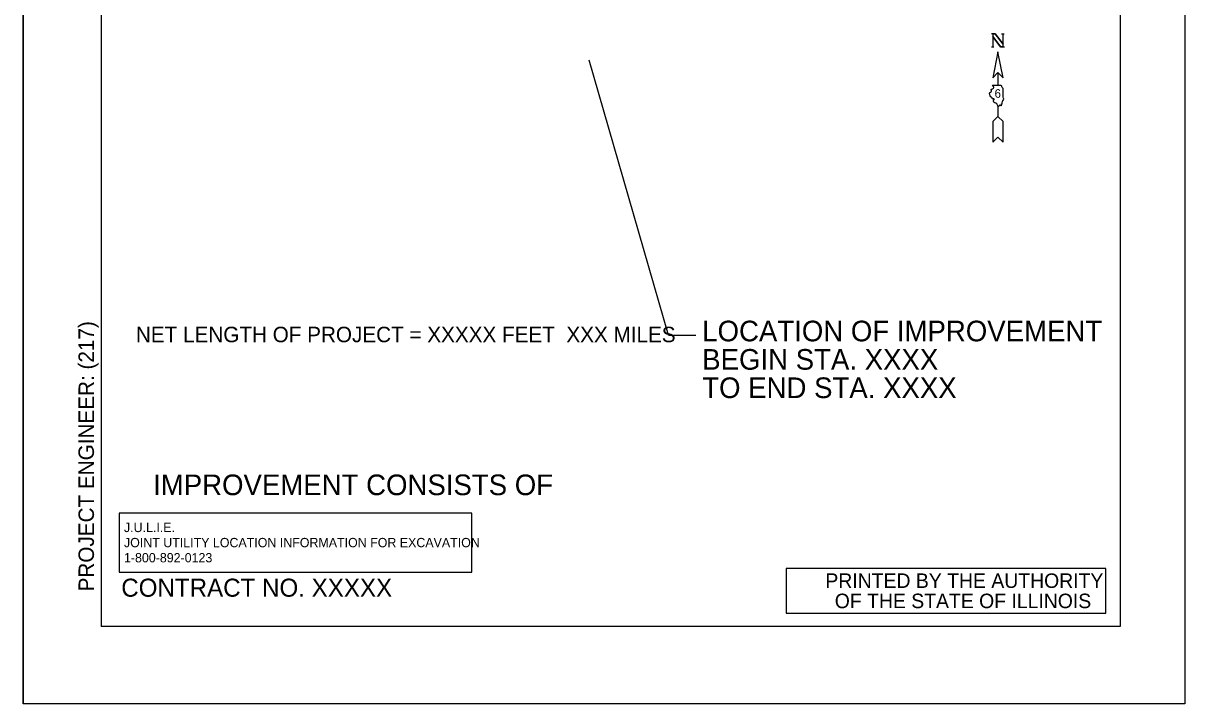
# Model space of a CAD drawing. Extents: x 402664 to 405384, y 1167702 to 1169832.
# Drawn here: x 403381 to 404282, y 1168662 to 1169190 of the extents above; entities that cross this region are included whole.
import ezdxf

# ---------------------------------------------------------------- set-up
doc = ezdxf.new("R2010")
doc.units = 0
doc.layers.add('Level 48', color=7, linetype='Continuous')
doc.layers.add('Sheets_General Details', color=7, linetype='Continuous')

msp = doc.modelspace()

# ---------------------------------------------------------------- linework, layer by layer
at = {"layer": 'Level 48'}
msp.add_lwpolyline([(403381.43, 1169831.92), (404282.46, 1169831.92), (404282.46, 1168661.92), (403381.43, 1168661.92)], close=True, dxfattribs=at)
at = {"layer": 'Sheets_General Details'}
for p, q in [((403381.43, 1169831.92), (403381.43, 1168661.92)), ((404282.46, 1169831.92), (404282.46, 1168661.92)), ((403441.93, 1169771.92), (403441.93, 1168721.92)), ((404232.46, 1169771.92), (404232.46, 1168721.92)), ((404133.47, 1169181.26), (404132.49, 1169181.26)), ((404133.47, 1169181.26), (404133.47, 1169171.26)), ((404133.47, 1169181.26), (404135.47, 1169181.26)), ((404139.47, 1169171.26), (404133.47, 1169179.26)), ((404135.47, 1169181.26), (404141.47, 1169173.26)), ((404140.35, 1169181.26), (404142.32, 1169181.26)), ((404141.47, 1169171.26), (404141.47, 1169181.26)), ((404132.49, 1169171.26), (404134.35, 1169171.26)), ((404141.47, 1169171.26), (404139.47, 1169171.26)), ((404141.47, 1169171.26), (404142.54, 1169171.26)), ((403882.08, 1168947.62), (403820.39, 1169160.9)), ((404137.48, 1169151.26), (404137.48, 1169141.43)), ((404137.48, 1169125.15), (404137.48, 1169117.27)), ((404137.48, 1169117.27), (404133.47, 1169113.27)), ((404133.47, 1169113.27), (404133.47, 1169097.27)), ((404141.47, 1169113.27), (404137.48, 1169117.27)), ((404141.47, 1169097.27), (404141.47, 1169113.27)), ((404133.47, 1169097.27), (404137.48, 1169101.27)), ((404137.48, 1169101.27), (404141.47, 1169097.27)), ((403882.08, 1168947.62), (403903.18, 1168947.62)), ((404232.46, 1168721.92), (403441.93, 1168721.92)), ((404282.46, 1168661.92), (403381.43, 1168661.92))]:
    msp.add_line(p, q, dxfattribs=at)
for points in [[(404141.47, 1169171.26), (404141.47, 1169173.26), (404135.47, 1169181.26), (404133.47, 1169181.26), (404133.47, 1169179.26), (404139.47, 1169171.26)], [(404141.47, 1169147.27), (404137.48, 1169167.26), (404133.47, 1169147.27), (404137.48, 1169151.26)], [(404141.47, 1169097.27), (404141.47, 1169113.27), (404137.48, 1169117.27), (404133.47, 1169113.27), (404133.47, 1169097.27), (404137.48, 1169101.27)], [(403455.82, 1168764.03), (403729.39, 1168764.03), (403729.39, 1168809.81), (403455.82, 1168809.81)], [(403973.23, 1168732.28), (404221.24, 1168732.28), (404221.24, 1168766.88), (403973.23, 1168766.88)]]:
    msp.add_lwpolyline(points, close=True, dxfattribs=at)
for points in [[(404133.29, 1169141.43), (404140.14, 1169141.43), (404140.21, 1169140.79), (404140.23, 1169140.44), (404140.51, 1169140.31), (404140.76, 1169139.84), (404140.98, 1169139.55), (404141.41, 1169139.32), (404141.41, 1169132.42), (404141.41, 1169132.27), (404141.48, 1169132.15), (404141.41, 1169131.86), (404141.63, 1169131.65), (404141.75, 1169131.24), (404141.9, 1169130.93), (404141.85, 1169130.68), (404141.58, 1169130.08), (404141.08, 1169129.38), (404140.98, 1169129.25), (404140.76, 1169129.08), (404140.88, 1169128.9), (404140.76, 1169128.73), (404140.73, 1169128.28), (404140.61, 1169128.09), (404140.73, 1169127.84), (404140.48, 1169127.53), (404140.48, 1169127.27), (404140.58, 1169127.18), (404140.73, 1169127.06), (404140.53, 1169126.81), (404140.31, 1169126.81), (404140.04, 1169126.67), (404139.86, 1169126.52), (404139.91, 1169126.29), (404140.01, 1169126.03), (404139.96, 1169125.63), (404139.81, 1169125.55), (404139.71, 1169125.69), (404139.49, 1169125.71), (404139.32, 1169125.83), (404138.82, 1169126), (404138.44, 1169125.88), (404138.25, 1169125.61), (404138.12, 1169125.32), (404137.87, 1169125.09), (404137.45, 1169125.16), (404137.08, 1169125.73), (404137, 1169126.13), (404137.08, 1169126.27), (404136.75, 1169126.81), (404136.85, 1169126.89), (404136.73, 1169127.14), (404136.58, 1169127.14), (404136.3, 1169127.3), (404136.28, 1169127.43), (404136.03, 1169127.64), (404135.78, 1169127.62), (404135.48, 1169127.76), (404135.16, 1169127.95), (404134.69, 1169128.19), (404134.22, 1169128.51), (404134.09, 1169128.94), (404134.19, 1169129.62), (404134.29, 1169129.87), (404134.41, 1169130.06), (404134.61, 1169130.18), (404134.49, 1169130.35), (404134.61, 1169130.57), (404134.69, 1169130.7), (404134.44, 1169130.88), (404134.02, 1169131.03), (404133.79, 1169131.01), (404133.72, 1169130.86), (404133.5, 1169130.74), (404133.27, 1169130.88), (404133.15, 1169131.2), (404133.17, 1169131.36), (404133, 1169131.75), (404132.62, 1169132.17), (404132.3, 1169132.31), (404131.98, 1169132.58), (404131.58, 1169133.28), (404131.36, 1169133.76), (404131.16, 1169134.07), (404131.13, 1169134.38), (404130.91, 1169134.79), (404130.98, 1169135.25), (404131.26, 1169135.41), (404131.28, 1169135.68), (404131.28, 1169135.95), (404131.63, 1169136.08), (404132, 1169136.05), (404132.18, 1169136.41), (404132.43, 1169136.78), (404132.57, 1169136.99), (404132.62, 1169137.42), (404132.35, 1169137.6), (404132.18, 1169137.79), (404132.28, 1169138.19), (404132.48, 1169138.37), (404132.82, 1169138.41)], [(404132.82, 1169138.41), (404133.27, 1169138.58), (404133.47, 1169138.72), (404133.77, 1169138.87), (404133.97, 1169139.18), (404134.14, 1169139.34), (404134.39, 1169139.64), (404134.44, 1169139.88), (404134.39, 1169140.13), (404134.27, 1169140.34), (404133.94, 1169140.52), (404133.77, 1169140.75), (404133.67, 1169140.92), (404133.47, 1169141.08), (404133.47, 1169141.08), (404133.28, 1169141.43)]]:
    msp.add_lwpolyline(points, dxfattribs=at)

# ---------------------------------------------------------------- texts
for s, height, p in [('6', 6.67, (404134.91, 1169131.76)), ('NET LENGTH OF PROJECT = XXXXX FEET  XXX MILES', 12, (403468.85, 1168942.24)), ('LOCATION OF IMPROVEMENT', 16, (403908.14, 1168942.93)), ('BEGIN STA. XXXX ', 16, (403908.14, 1168920.93)), ('TO END STA. XXXX', 16, (403908.14, 1168898.93)), ('IMPROVEMENT CONSISTS OF ', 16, (403482.17, 1168823.66)), ('J.U.L.I.E.', 7.2, (403459.58, 1168795.03)), ('JOINT UTILITY LOCATION INFORMATION FOR EXCAVATION', 7.2, (403459.58, 1168783.3)), ('1-800-892-0123', 7.2, (403459.58, 1168771.57)), ('PRINTED BY THE AUTHORITY', 11.25, (404003.67, 1168751.73)), ('CONTRACT NO. XXXXX', 14, (403457.48, 1168744.92)), ('OF THE STATE OF ILLINOIS', 11.25, (404010.94, 1168736.04))]:
    msp.add_text(s, height=height, dxfattribs=at).set_placement(p)
msp.add_text('PROJECT ENGINEER: (217)', height=12, rotation=90, dxfattribs=at).set_placement((403436.3, 1168749.02))

doc.saveas('drawing.dxf')
